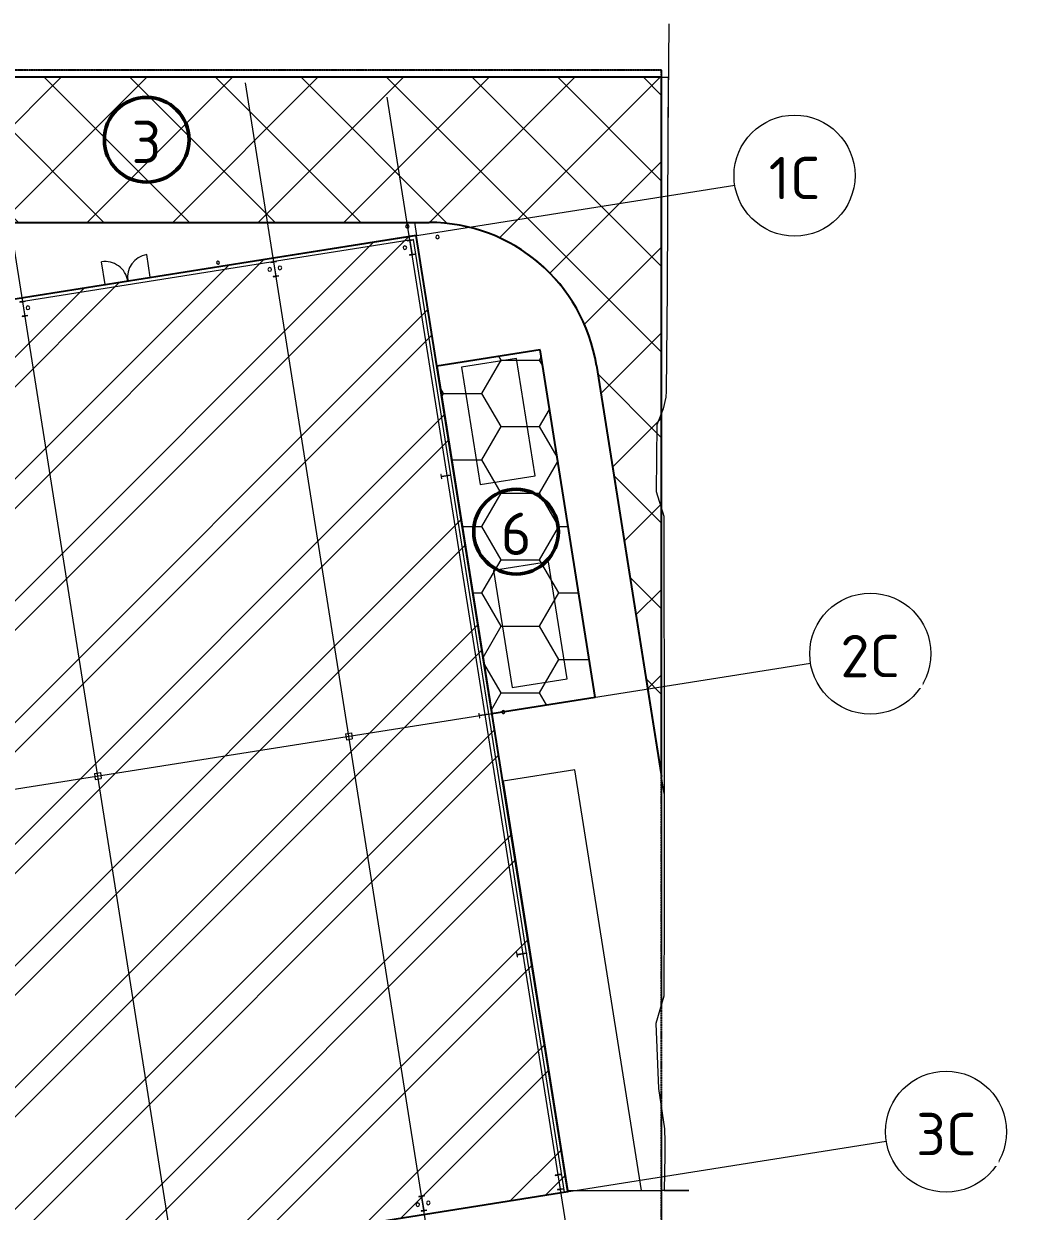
# Model space of a CAD drawing. Header units: millimetres. Extents: x 674 to 609626, y -20132 to 4061356.
# Drawn here: x 270170 to 311130, y 4012286 to 4061356 of the extents above; entities that cross this region are included whole.
import ezdxf

# ---------------------------------------------------------------- set-up
doc = ezdxf.new("R2010")
doc.units = ezdxf.units.MM
doc.linetypes.add('AEC_Double Dash', pattern=[39, 15, -4, 6, -4, 6, -4])
doc.linetypes.add('Boundary', pattern=[16, 5, -2, 5, -2, 0, -2])
for name, color, linetype, lineweight in [('A-000-M_MASS', 13, 'Continuous', 25), ('A-010-M_LINE', 90, 'Continuous', 18), ('A-060-M_DETAIL', 3, 'Continuous', 25), ('A-230-M_FLOOR', 192, 'Continuous', 13), ('A-325-M_DOOR', 31, 'Continuous', 13), ('A-325-M_DOOR_PANEL', 31, 'Continuous', 13), ('C-910-M_SITE_BOUND', 91, 'Boundary', 25), ('C-953-M_PARKING', 70, 'Continuous', 13), ('F-670-M_FSP', 13, 'Continuous', 13), ('M-520-M_DRAINAGE_FW', 2, 'Continuous', 13), ('S-280-M_COLUMN', 52, 'Continuous', 13), ('S-280-M_STRUCT_FRAME', 12, 'Continuous', 13), ('Z-030-M_GRID', 191, 'Continuous', 13), ('Z-033_T_GRIDREF', 31, 'Continuous', 13), ('Z-060-M_DETAIL', 92, 'Continuous', 25)]:
    doc.layers.add(name, color=color, linetype=linetype, lineweight=lineweight)
doc.styles.add('ISOCPEUR_2', font='isocpeur.ttf', dxfattribs={"height": 1750})

# ---------------------------------------------------------------- blocks, each defined once
blk = doc.blocks.new('Family - ___-240017-S0_021 - GROUND LOADING PLAN')
at = {"layer": 'C-910-M_SITE_BOUND', "color": 21, "linetype": 'AEC_Double Dash', "lineweight": 5}
for p, q in [((-2226983, 4059444), (-2260611, 4059444)), ((-2226983, 4059444), (-2226983, 4059144)), ((-2226983, 4030249), (-2226983, 4020849)), ((-2226983, 4016550), (-2226983, 4013144))]:
    blk.add_line(p, q, dxfattribs=at)
blk = doc.blocks.new('SHS-Square Hollow Section-Column - 250x250xSHS-2929213-S0_021 - GROUND LOADING PLAN')
at = {"layer": 'S-280-M_COLUMN', "lineweight": 5}
for p, q in [((-125, 125), (-125, -125)), ((-125, 125), (125, 125)), ((125, 125), (125, -125)), ((-125, -125), (125, -125))]:
    blk.add_line(p, q, dxfattribs=at)
blk = doc.blocks.new('Hydrant_double7 - Hydrant_double-1019415-S0_021 - GROUND LOADING PLAN')
at = {"layer": 'F-670-M_FSP', "lineweight": 5}
for start, end in [(19.0004, 199.0004), (199.0004, 19.0004)]:
    blk.add_arc((-2397820, 3973209), 60, start, end, dxfattribs=at)
blk = doc.blocks.new('Hydrant_double9 - Hydrant_double-1019449-S0_021 - GROUND LOADING PLAN')
at = {"layer": 'F-670-M_FSP', "lineweight": 5}
for start, end in [(19.0004, 199.0004), (199.0004, 19.0004)]:
    blk.add_arc((-2397820, 3973209), 60, start, end, dxfattribs=at)
blk = doc.blocks.new('Structural Framing 14 - Structural Framing 1-1145661-S0_021 - GROUND LOADING PLAN')
at = {"layer": 'S-280-M_STRUCT_FRAME', "lineweight": 5}
for p, q in [((-2242892, 4051539), (-2243119, 4051503)), ((-2243119, 4051503), (-2243118, 4051493)), ((-2243118, 4051493), (-2243009, 4051510)), ((-2243009, 4051510), (-2242917, 4050927)), ((-2242999, 4051512), (-2242891, 4051529)), ((-2242907, 4050929), (-2242999, 4051512)), ((-2242891, 4051529), (-2242892, 4051539)), ((-2242917, 4050927), (-2243026, 4050910)), ((-2243026, 4050910), (-2243024, 4050900)), ((-2243024, 4050900), (-2242797, 4050936)), ((-2242798, 4050946), (-2242907, 4050929)), ((-2242797, 4050936), (-2242798, 4050946)), ((-2236777, 4012930), (-2237004, 4012894)), ((-2237004, 4012894), (-2237003, 4012884)), ((-2237003, 4012884), (-2236894, 4012901)), ((-2236894, 4012901), (-2236802, 4012319)), ((-2236884, 4012903), (-2236775, 4012920)), ((-2236792, 4012320), (-2236884, 4012903)), ((-2236775, 4012920), (-2236777, 4012930)), ((-2236802, 4012319), (-2236910, 4012301)), ((-2236910, 4012301), (-2236909, 4012292)), ((-2236909, 4012292), (-2236682, 4012328)), ((-2236683, 4012337), (-2236792, 4012320)), ((-2236682, 4012328), (-2236683, 4012337))]:
    blk.add_line(p, q, dxfattribs=at)
blk = doc.blocks.new('Structural Framing 19 - Structural Framing 1-1145889-S0_021 - GROUND LOADING PLAN')
at = {"layer": 'S-280-M_STRUCT_FRAME', "lineweight": 5}
for p, q in [((-2237262, 4052430), (-2237490, 4052394)), ((-2237490, 4052394), (-2237488, 4052385)), ((-2237488, 4052385), (-2237379, 4052402)), ((-2237379, 4052402), (-2237287, 4051819)), ((-2237369, 4052403), (-2237261, 4052421)), ((-2237277, 4051821), (-2237369, 4052403)), ((-2237261, 4052421), (-2237262, 4052430)), ((-2237287, 4051819), (-2237396, 4051802)), ((-2237396, 4051802), (-2237394, 4051792)), ((-2237394, 4051792), (-2237167, 4051828)), ((-2237169, 4051838), (-2237277, 4051821)), ((-2237167, 4051828), (-2237169, 4051838)), ((-2231146, 4013812), (-2231373, 4013776)), ((-2231373, 4013776), (-2231371, 4013766)), ((-2231371, 4013766), (-2231263, 4013783)), ((-2231263, 4013783), (-2231170, 4013201)), ((-2231253, 4013785), (-2231144, 4013802)), ((-2231160, 4013202), (-2231253, 4013785)), ((-2231144, 4013802), (-2231146, 4013812)), ((-2231170, 4013201), (-2231279, 4013183)), ((-2231279, 4013183), (-2231277, 4013173)), ((-2231277, 4013173), (-2231050, 4013209)), ((-2231052, 4013219), (-2231160, 4013202)), ((-2231050, 4013209), (-2231052, 4013219))]:
    blk.add_line(p, q, dxfattribs=at)
blk = doc.blocks.new('Mechanical - Condensers - Mechanical - Condensers-1249279-S0_021 - GROUND LOADING PLAN')
at = {"layer": 'A-000-M_MASS', "lineweight": 5}
for p, q in [((-2232977, 4047519), (-2235249, 4047159)), ((-2232210, 4042680), (-2232977, 4047519)), ((-2235249, 4047159), (-2234482, 4042320)), ((-2234482, 4042320), (-2232210, 4042680)), ((-2231647, 4039124), (-2233919, 4038764)), ((-2230881, 4034284), (-2231647, 4039124)), ((-2233919, 4038764), (-2233152, 4033924)), ((-2233152, 4033924), (-2230881, 4034284))]:
    blk.add_line(p, q, dxfattribs=at)
blk = doc.blocks.new('Structural Framing 24 - Structural Framing 1-1264814-S0_021 - GROUND LOADING PLAN')
at = {"layer": 'S-280-M_STRUCT_FRAME', "lineweight": 5}
for p, q in [((-2253263, 4049896), (-2253490, 4049860)), ((-2253490, 4049860), (-2253489, 4049850)), ((-2253489, 4049850), (-2253380, 4049867)), ((-2253380, 4049867), (-2253288, 4049285)), ((-2253370, 4049869), (-2253261, 4049886)), ((-2253278, 4049286), (-2253370, 4049869)), ((-2253261, 4049886), (-2253263, 4049896)), ((-2253288, 4049285), (-2253396, 4049268)), ((-2253396, 4049268), (-2253395, 4049258)), ((-2253395, 4049258), (-2253168, 4049294)), ((-2253169, 4049304), (-2253278, 4049286)), ((-2253168, 4049294), (-2253169, 4049304)), ((-2247148, 4011287), (-2247375, 4011251)), ((-2247375, 4011251), (-2247373, 4011242)), ((-2247373, 4011242), (-2247265, 4011259)), ((-2247265, 4011259), (-2247172, 4010676)), ((-2247255, 4011260), (-2247146, 4011278)), ((-2247162, 4010678), (-2247255, 4011260)), ((-2247146, 4011278), (-2247148, 4011287)), ((-2247172, 4010676), (-2247281, 4010659)), ((-2247281, 4010659), (-2247279, 4010649)), ((-2247279, 4010649), (-2247052, 4010685)), ((-2247054, 4010695), (-2247162, 4010678)), ((-2247052, 4010685), (-2247054, 4010695))]:
    blk.add_line(p, q, dxfattribs=at)
blk = doc.blocks.new('Downpipe - L Spreader - Default-3252556-S0_021 - GROUND LOADING PLAN')
at = {"layer": 'M-520-M_DRAINAGE_FW', "lineweight": 5}
for start, end in [(0, 180), (180, 0)]:
    blk.add_arc((-40, 150), 75, start, end, dxfattribs=at)
blk = doc.blocks.new('Downpipe - L Spreader - Default-V3-S0_021 - GROUND LOADING PLAN')
at = {"layer": 'M-520-M_DRAINAGE_FW', "lineweight": 5}
for start, end in [(0, 180), (180, 0)]:
    blk.add_arc((-40, 150), 75, start, end, dxfattribs=at)
blk = doc.blocks.new('X_Door-Panel-Hinge-Standard - Standard-958284-S0_021 - GROUND LOADING PLAN')
at = {"layer": 'A-325-M_DOOR', "lineweight": 5}
blk.add_arc((-485, 20), 945, 360, 90, dxfattribs=at)
at = {"layer": 'A-325-M_DOOR_PANEL', "lineweight": 5}
blk.add_line((-485, 20), (-485, 965), dxfattribs=at)
blk = doc.blocks.new('X_Door-Panel-Hinge-Standard - Standard-958351-S0_021 - GROUND LOADING PLAN')
at = {"layer": 'A-325-M_DOOR', "lineweight": 5}
blk.add_arc((-485, -20), 945, 270, 0, dxfattribs=at)
at = {"layer": 'A-325-M_DOOR_PANEL', "lineweight": 5}
blk.add_line((-485, -20), (-485, -965), dxfattribs=at)
blk = doc.blocks.new('SHS-Square Hollow Section-Column - 250x250xSHS-1478536-S0_021 - GROUND LOADING PLAN')
at = {"layer": 'S-280-M_COLUMN', "lineweight": 5}
for p, q in [((-125, 125), (-125, -125)), ((-125, 125), (125, 125)), ((125, 125), (125, -125)), ((-125, -125), (125, -125))]:
    blk.add_line(p, q, dxfattribs=at)
blk = doc.blocks.new('Bollard_Typical - 150mm Diameter - BOL001 _fixed_-1895789-S0_021 - GROUND LOADING PLAN')
at = {"layer": 'C-953-M_PARKING', "lineweight": 5}
for start, end in [(360, 180), (180, 0)]:
    blk.add_arc((1.2, -75), 75, start, end, dxfattribs=at)
blk = doc.blocks.new('25021-APA-ZZ-ZZ-M3-AR-000001_V3_rvt-1-S0_021 - GROUND LOADING PLAN')
at = {"layer": 'A-230-M_FLOOR', "lineweight": 5}
for p, q in [((-2226684, 4061356), (-2226726, 4056701)), ((-2255448, 4059144), (-2245347, 4059144)), ((-2245347, 4059144), (-2240571, 4059144)), ((-2240571, 4059144), (-2238522, 4059144)), ((-2238522, 4059144), (-2237004, 4059144)), ((-2237004, 4059144), (-2231286, 4059144)), ((-2231286, 4059144), (-2228128, 4059144)), ((-2228128, 4059144), (-2226715, 4059144)), ((-2226715, 4059144), (-2226726, 4056701)), ((-2226726, 4056701), (-2226756, 4050372)), ((-2253894, 4053144), (-2245407, 4053144)), ((-2245407, 4053144), (-2237188, 4053144)), ((-2237188, 4053144), (-2237103, 4052608)), ((-2236588, 4053144), (-2237188, 4053144)), ((-2237103, 4052608), (-2253573, 4049999)), ((-2237490, 4052394), (-2242892, 4051539)), ((-2237228, 4052436), (-2237262, 4052430)), ((-2235701, 4042795), (-2237228, 4052436)), ((-2243119, 4051503), (-2253263, 4049896)), ((-2226756, 4050372), (-2226792, 4046177)), ((-2232001, 4047883), (-2236248, 4047210)), ((-2229727, 4033527), (-2232001, 4047883)), ((-2236248, 4047210), (-2233974, 4032854)), ((-2226873, 4029552), (-2229674, 4047239)), ((-2226811, 4045924), (-2226922, 4045440)), ((-2226792, 4046177), (-2226811, 4045924)), ((-2226922, 4045440), (-2227175, 4044777)), ((-2227175, 4044777), (-2227204, 4042034)), ((-2234136, 4032918), (-2235673, 4042619)), ((-2227204, 4042034), (-2226885, 4041010)), ((-2226885, 4041010), (-2226871, 4030892)), ((-2233464, 4032935), (-2229727, 4033527)), ((-2232572, 4023041), (-2234109, 4032742)), ((-2233974, 4032854), (-2233579, 4032916)), ((-2226871, 4030892), (-2226881, 4024562)), ((-2230568, 4030525), (-2233531, 4030055)), ((-2227815, 4013144), (-2230568, 4030525)), ((-2233531, 4030055), (-2230852, 4013144)), ((-2226881, 4024562), (-2226891, 4021175)), ((-2230994, 4013077), (-2232544, 4022866)), ((-2226891, 4021175), (-2227212, 4020042)), ((-2227212, 4020042), (-2227106, 4017364)), ((-2227106, 4017364), (-2226855, 4015698)), ((-2226855, 4015698), (-2226848, 4015152)), ((-2226848, 4015152), (-2226845, 4014608)), ((-2226845, 4014608), (-2226872, 4013144)), ((-2238035, 4011961), (-2230994, 4013077)), ((-2230994, 4013077), (-2230569, 4013144)), ((-2230852, 4013144), (-2227815, 4013144)), ((-2230569, 4013144), (-2226983, 4013144)), ((-2226983, 4013144), (-2226983, 4009250)), ((-2226983, 4013144), (-2226983, 4009250)), ((-2225861, 4013144), (-2226983, 4013144)), ((-2226872, 4013144), (-2225861, 4013144))]:
    blk.add_line(p, q, dxfattribs=at)
for start, end in [(66.1766, 90), (51.8825, 66.1766), (47.1178, 51.8825), (9.0003, 47.1178)]:
    blk.add_arc((-2236588, 4046144), 7000, start, end, dxfattribs=at)
at = {"layer": 'S-280-M_COLUMN', "lineweight": 5}
for p, q in [((-2236088, 4042734), (-2236099, 4042732)), ((-2236099, 4042732), (-2236071, 4042556)), ((-2236075, 4042650), (-2236088, 4042734)), ((-2235698, 4042709), (-2236075, 4042650)), ((-2236074, 4042642), (-2235697, 4042702)), ((-2236060, 4042558), (-2236074, 4042642)), ((-2236071, 4042556), (-2236060, 4042558)), ((-2235701, 4042795), (-2235712, 4042793)), ((-2235712, 4042793), (-2235698, 4042709)), ((-2235673, 4042619), (-2235701, 4042795)), ((-2235697, 4042702), (-2235684, 4042618)), ((-2235684, 4042618), (-2235673, 4042619)), ((-2234524, 4032857), (-2234534, 4032855)), ((-2234534, 4032855), (-2234507, 4032679)), ((-2234510, 4032773), (-2234524, 4032857)), ((-2234134, 4032832), (-2234510, 4032773)), ((-2234509, 4032765), (-2234133, 4032825)), ((-2234496, 4032681), (-2234509, 4032765)), ((-2234507, 4032679), (-2234496, 4032681)), ((-2234136, 4032918), (-2234147, 4032917)), ((-2234147, 4032917), (-2234134, 4032832)), ((-2234109, 4032742), (-2234136, 4032918)), ((-2234133, 4032825), (-2234119, 4032741)), ((-2234119, 4032741), (-2234109, 4032742)), ((-2232959, 4022980), (-2232970, 4022978)), ((-2232970, 4022978), (-2232942, 4022803)), ((-2232946, 4022896), (-2232959, 4022980)), ((-2232569, 4022956), (-2232946, 4022896)), ((-2232945, 4022888), (-2232568, 4022948)), ((-2232931, 4022804), (-2232945, 4022888)), ((-2232942, 4022803), (-2232931, 4022804)), ((-2232572, 4023041), (-2232583, 4023040)), ((-2232583, 4023040), (-2232569, 4022956)), ((-2232544, 4022866), (-2232572, 4023041)), ((-2232568, 4022948), (-2232555, 4022864)), ((-2232555, 4022864), (-2232544, 4022866))]:
    blk.add_line(p, q, dxfattribs=at)
at = {"layer": 'A-000-M_MASS', "color": 253, "lineweight": 5}
blk.add_blockref('Mechanical - Condensers - Mechanical - Condensers-1249279-S0_021 - GROUND LOADING PLAN', (0, 0), dxfattribs=at)
at = {"layer": 'A-325-M_DOOR', "color": 253, "lineweight": 5}
for name, p, rotation in [('X_Door-Panel-Hinge-Standard - Standard-958351-S0_021 - GROUND LOADING PLAN', (-2248578, 4050785), 189.0003283881618), ('X_Door-Panel-Hinge-Standard - Standard-958284-S0_021 - GROUND LOADING PLAN', (-2249488, 4050641), 9.000328388161856)]:
    blk.add_blockref(name, p, dxfattribs=dict(at, rotation=rotation))
at = {"layer": 'C-910-M_SITE_BOUND', "color": 253, "lineweight": 5}
blk.add_blockref('Family - ___-240017-S0_021 - GROUND LOADING PLAN', (0, 0), dxfattribs=at)
at = {"layer": 'C-953-M_PARKING', "color": 253, "lineweight": 5}
for p in [(-2237485, 4053058), (-2236240, 4052617)]:
    blk.add_blockref('Bollard_Typical - 150mm Diameter - BOL001 _fixed_-1895789-S0_021 - GROUND LOADING PLAN', p, dxfattribs=at)
at = {"layer": 'F-670-M_FSP', "color": 253, "lineweight": 5}
for name, p, rotation in [('Hydrant_double7 - Hydrant_double-1019415-S0_021 - GROUND LOADING PLAN', (-573858, -277746), 349.9999212679971), ('Hydrant_double9 - Hydrant_double-1019449-S0_021 - GROUND LOADING PLAN', (2095707, 5704361), 79.99992126799135)]:
    blk.add_blockref(name, p, dxfattribs=dict(at, rotation=rotation))
at = {"layer": 'M-520-M_DRAINAGE_FW', "color": 253, "lineweight": 5}
for p in [(-2237546, 4051955), (-2243126, 4051054), (-2242711, 4051119), (-2253121, 4049471)]:
    blk.add_blockref('Downpipe - L Spreader - Default-3252556-S0_021 - GROUND LOADING PLAN', p, dxfattribs=at)
at = {"layer": 'M-520-M_DRAINAGE_FW', "color": 253, "lineweight": 5, "rotation": 180}
for name, p in [('Downpipe - L Spreader - Default-V3-S0_021 - GROUND LOADING PLAN', (-2237093, 4012710)), ('Downpipe - L Spreader - Default-3252556-S0_021 - GROUND LOADING PLAN', (-2236658, 4012779))]:
    blk.add_blockref(name, p, dxfattribs=at)
at = {"layer": 'S-280-M_COLUMN', "color": 253, "lineweight": 5, "rotation": 9.000328388145144}
for name, p in [('SHS-Square Hollow Section-Column - 250x250xSHS-1478536-S0_021 - GROUND LOADING PLAN', (-2239900, 4031915)), ('SHS-Square Hollow Section-Column - 250x250xSHS-2929213-S0_021 - GROUND LOADING PLAN', (-2250271, 4030273))]:
    blk.add_blockref(name, p, dxfattribs=at)
at = {"layer": 'S-280-M_STRUCT_FRAME', "color": 253, "lineweight": 5}
for name in ['Structural Framing 19 - Structural Framing 1-1145889-S0_021 - GROUND LOADING PLAN', 'Structural Framing 14 - Structural Framing 1-1145661-S0_021 - GROUND LOADING PLAN', 'Structural Framing 24 - Structural Framing 1-1264814-S0_021 - GROUND LOADING PLAN']:
    blk.add_blockref(name, (0, 0), dxfattribs=at)
blk = doc.blocks.new('Family - ___-3870354-S0_021 - GROUND LOADING PLAN')
at = {"layer": 'C-910-M_SITE_BOUND'}
for p, q in [((-2226983, 4059444), (-2260611, 4059444)), ((-2226983, 4009382), (-2226983, 4059444))]:
    blk.add_line(p, q, dxfattribs=at)
blk = doc.blocks.new('Grid - NRP_Grid-Head-320187-S0_021 - GROUND LOADING PLAN')
at = {"layer": 'Z-033_T_GRIDREF'}
blk.add_circle((0, 0), 5, dxfattribs=at)
blk = doc.blocks.new('NRP_Load Tag _v2_ - NRP_Load Tag-532938-S0_021 - GROUND LOADING PLAN')
at = {"layer": 'A-060-M_DETAIL', "lineweight": 50}
for start, end in [(360, 180), (180, 360)]:
    blk.add_arc((0, 0), 3.5, start, end, dxfattribs=at)

msp = doc.modelspace()

# ---------------------------------------------------------------- hatches: boundary and pattern name
at = {"layer": 'Z-060-M_DETAIL', "lineweight": 18}
h = msp.add_hatch(dxfattribs=at)
h.set_pattern_fill('FP_39', color=150, style=0, pattern_type=2)
h.set_pattern_definition([(45, (2523501.4, 0), (-1767.767, 1767.767), []), (135, (2523501.4, 0), (-1767.767, -1767.767), [])])
h.paths.add_polyline_path([(96245, 3945586), (100712, 3950053), (100488, 3950102), (100182, 3950188), (100047, 3950231), (99832, 3950312), (99622, 3950403), (99416, 3950505), (99164, 3950647), (99020, 3950737), (98831, 3950868), (97520, 3951917), (97129, 3952216), (96907, 3952378), (96590, 3952594), (96111, 3952893), (95937, 3952997), (95601, 3953183), (95093, 3953438), (94914, 3953524), (94563, 3953678), (94075, 3953870), (93847, 3953954), (93483, 3954076), (93057, 3954202), (92745, 3954285), (92372, 3954373), (91996, 3954449), (91617, 3954513), (91237, 3954566), (90856, 3954607), (90474, 3954636), (90004, 3954655), (89707, 3954660), (81061, 3954660), (80707, 3954666), (80355, 3954685), (80003, 3954716), (79652, 3954760), (79303, 3954816), (78957, 3954885), (78613, 3954965), (78272, 3955058), (77790, 3955213), (77601, 3955280), (77272, 3955408), (76948, 3955548), (76628, 3955700), (76315, 3955862), (76007, 3956036), (75706, 3956221), (75411, 3956416), (75124, 3956621), (74737, 3956925), (74571, 3957062), (74307, 3957297), (74052, 3957540), (73719, 3957888), (73567, 3958055), (73298, 3958377), (73121, 3958602), (72912, 3958887), (72714, 3959180), (72526, 3959479), (72349, 3959785), (72183, 3960096), (72028, 3960414), (71884, 3960737), (71752, 3961064), (71632, 3961397), (63374, 3985498), (63253, 3985872), (63143, 3986250), (63045, 3986631), (62959, 3987015), (62886, 3987401), (62823, 3987800), (62775, 3988180), (62738, 3988571), (62713, 3988964), (62701, 3989357), (62701, 3989750), (62714, 3990143), (62739, 3990536), (62776, 3990927), (62851, 3991478), (62887, 3991706), (62961, 3992092), (63047, 3992476), (63145, 3992857), (63282, 3993317), (63377, 3993608), (63540, 3994053), (63656, 3994344), (63812, 3994705), (64029, 3995155), (64159, 3995411), (64349, 3995755), (64558, 3996107), (64761, 3996425), (65067, 3996867), (65214, 3997068), (65455, 3997378), (65706, 3997681), (65967, 3997976), (66236, 3998262), (66594, 3998614), (66830, 3998833), (67098, 3999068), (67401, 3999318), (67712, 3999559), (68031, 3999789), (68357, 4000010), (68689, 4000220), (69028, 4000420), (69373, 4000608), (69724, 4000786), (86757, 4009087), (104171, 4015733), (114432, 4019404), (115522, 4019791), (117414, 4020449), (119311, 4021097), (121212, 4021733), (123116, 4022358), (125024, 4022971), (126936, 4023573), (128851, 4024164), (130769, 4024743), (132692, 4025311), (134788, 4025915), (136546, 4026412), (138860, 4027048), (140413, 4027467), (142931, 4028126), (144292, 4028475), (147002, 4029149), (148183, 4029438), (151073, 4030119), (152086, 4030354), (154041, 4030794), (155999, 4031223), (157959, 4031640), (159922, 4032046), (170220, 4034141), (171181, 4031349), (196234, 4037610), (195955, 4039377), (260999, 4052607), (261254, 4052656), (262017, 4052784), (262525, 4052859), (263040, 4052927), (263638, 4052993), (264238, 4053047), (265070, 4053101), (265440, 4053120), (266042, 4053138), (267106, 4053144), (286913, 4053144), (287204, 4053138), (287495, 4053120), (287784, 4053090), (288072, 4053047), (288358, 4052993), (288642, 4052927), (288922, 4052850), (289199, 4052760), (289498, 4052649), (289741, 4052547), (290004, 4052424), (290263, 4052290), (290515, 4052146), (290762, 4051991), (291002, 4051826), (291234, 4051651), (291533, 4051401), (291677, 4051273), (291886, 4051071), (292086, 4050860), (292278, 4050641), (292527, 4050322), (292633, 4050180), (292796, 4049938), (292948, 4049691), (293090, 4049437), (293222, 4049177), (293343, 4048912), (293452, 4048642), (293569, 4048308), (293637, 4048091), (293712, 4047809), (293776, 4047525), (293827, 4047239), (296518, 4030249), (296518, 4059144), (268053, 4059144), (267282, 4059138), (266510, 4059120), (265738, 4059090), (264968, 4059049), (264197, 4058995), (263428, 4058930), (262660, 4058852), (261893, 4058763), (260999, 4058643), (260364, 4058549), (259603, 4058425), (258843, 4058288), (258085, 4058140), (158330, 4037845), (156365, 4037439), (154402, 4037021), (152442, 4036592), (150485, 4036151), (148530, 4035698), (146578, 4035234), (144629, 4034758), (142683, 4034271), (140740, 4033771), (138800, 4033261), (136862, 4032738), (134788, 4032165), (132997, 4031659), (131070, 4031102), (129146, 4030534), (126646, 4029776), (125308, 4029363), (123394, 4028760), (121484, 4028146), (119577, 4027521), (117675, 4026884), (115776, 4026236), (113881, 4025576), (110360, 4024322), (102090, 4021360), (84369, 4014597), (64120, 4004730), (61505, 4003095), (61206, 4002902), (60874, 4002672), (60551, 4002433), (60234, 4002184), (59926, 4001925), (59626, 4001656), (59334, 4001378), (59052, 4001091), (58778, 4000796), (58514, 4000492), (58259, 4000180), (58014, 3999860), (57780, 3999533), (57555, 3999199), (57328, 3998833), (57139, 3998510), (56946, 3998156), (56766, 3997796), (56596, 3997431), (56438, 3997060), (56291, 3996685), (56157, 3996306), (56034, 3995922), (55923, 3995535), (55824, 3995144), (55738, 3994751), (55664, 3994355), (55602, 3993957), (55553, 3993558), (55516, 3993157), (55492, 3992755), (55480, 3992352), (55481, 3991949), (55499, 3991478), (55521, 3991145), (55559, 3990744), (55610, 3990345), (55674, 3989947), (55750, 3989552), (55838, 3989159), (55938, 3988769), (56051, 3988382), (56244, 3987800), (67013, 3956365), (67139, 3956015), (67277, 3955669), (67426, 3955328), (67612, 3954942), (67757, 3954661), (67939, 3954336), (68131, 3954018), (68333, 3953705), (68546, 3953400), (68768, 3953101), (69000, 3952810), (69241, 3952527), (69492, 3952252), (69751, 3951985), (70019, 3951726), (70295, 3951477), (70579, 3951236), (70871, 3951005), (71171, 3950784), (71477, 3950573), (71790, 3950371), (72109, 3950180), (72435, 3950000), (72766, 3949830), (73103, 3949672), (73444, 3949524), (73791, 3949387), (74141, 3949262), (74496, 3949149), (74854, 3949047), (75215, 3948956), (75579, 3948878), (75945, 3948811), (76313, 3948757), (76683, 3948715), (77054, 3948684), (77426, 3948666), (77798, 3948660), (88374, 3948660), (88760, 3948654), (89146, 3948635), (89531, 3948603), (90004, 3948546), (90296, 3948502), (90676, 3948433), (91054, 3948352), (91429, 3948258), (91800, 3948152), (92168, 3948034), (92531, 3947904), (92891, 3947763), (93245, 3947609), (93594, 3947444), (94075, 3947192), (94276, 3947081), (94607, 3946882), (94932, 3946673), (95250, 3946454), (95560, 3946224), (95863, 3945984), (96111, 3945732)])
h = msp.add_hatch(dxfattribs=at)
h.set_pattern_fill('FP_44', color=94, style=0, pattern_type=2)
h.set_pattern_definition([(45, (2523501.4, 0), (-2514.4717, 2514.4717), []), (45, (2523501.4, 3810), (-2514.4717, 2514.4717), [])])
h.paths.add_polyline_path([(203586, 3998992), (292642, 4013098), (286384, 4052605), (197334, 4038501), (203029, 4002511)])
h = msp.add_hatch(dxfattribs=at)
h.set_pattern_fill('FP_41', color=190, style=0, pattern_type=2)
h.set_pattern_definition([(0, (2523501.4, 0), (2381.25, 1374.815), [1587.5, -3175]), (120, (2523501.4, 0), (-2381.2497, 1374.8155), [1587.5, -3175]), (60, (2523501.4, 0), (0.0003, 2749.6305), [0, -3175, 1587.5, 0])])
h.paths.add_polyline_path([(289513, 4032852), (293774, 4033527), (291500, 4047883), (287239, 4047208), (289498, 4032949)])

# ---------------------------------------------------------------- linework, layer by layer
at = {"layer": 'A-010-M_LINE', "lineweight": 25}
for p, q in [((278155, 4059144), (268053, 4059144)), ((296518, 4059144), (278155, 4059144)), ((296518, 4030249), (296518, 4059144)), ((266644, 4053144), (278094, 4053144)), ((278094, 4053144), (286913, 4053144)), ((286384, 4052605), (197334, 4038501)), ((292642, 4013098), (286384, 4052605)), ((291500, 4047883), (287239, 4047208)), ((293774, 4033527), (291500, 4047883)), ((287239, 4047208), (289513, 4032852)), ((293827, 4047239), (296518, 4030249)), ((289513, 4032852), (293774, 4033527)), ((203586, 3998992), (292642, 4013098))]:
    msp.add_line(p, q, dxfattribs=at)
msp.add_arc((286913, 4046144), 7000, 9.0003, 90, dxfattribs=at)
at = {"layer": 'Z-030-M_GRID'}
for p, q in [((289836, 3992551), (279324, 4058917)), ((295466, 3993443), (285189, 4058322)), ((279465, 3990908), (269189, 4055788)), ((196253, 4038329), (299543, 4054690)), ((199474, 4018590), (302672, 4034936)), ((203767, 3999021), (305801, 4015182))]:
    msp.add_line(p, q, dxfattribs=at)

# ---------------------------------------------------------------- block references
at = {"lineweight": 5}
msp.add_blockref('25021-APA-ZZ-ZZ-M3-AR-000001_V3_rvt-1-S0_021 - GROUND LOADING PLAN', (2523501, 0), dxfattribs=at)
at = {"layer": 'A-060-M_DETAIL', "lineweight": 50, "xscale": 499.9999999999995, "yscale": 499.9999999999995, "zscale": 499.9999999999995}
for p in [(275249, 4056562), (290507, 4040367)]:
    msp.add_blockref('NRP_Load Tag _v2_ - NRP_Load Tag-532938-S0_021 - GROUND LOADING PLAN', p, dxfattribs=at)
at = {"layer": 'C-910-M_SITE_BOUND'}
msp.add_blockref('Family - ___-3870354-S0_021 - GROUND LOADING PLAN', (2523501, 0), dxfattribs=at)
at = {"layer": 'Z-033_T_GRIDREF', "xscale": 499.9999999999995, "yscale": 499.9999999999995, "zscale": 499.9999999999995}
for p, rotation in [((302012, 4055081), 279.0003283881443), ((305141, 4035327), 279.0003283881442), ((308270, 4015573), 279.0003283881445)]:
    msp.add_blockref('Grid - NRP_Grid-Head-320187-S0_021 - GROUND LOADING PLAN', p, dxfattribs=dict(at, rotation=rotation))

# ---------------------------------------------------------------- texts
at = {"layer": 'A-060-M_DETAIL', "lineweight": 13, "char_height": 1750, "width": 1483.12, "attachment_point": 1, "style": 'ISOCPEUR_2'}
for s, insert in [('3', (274620, 4057348)), ('6', (289878, 4041154))]:
    msp.add_mtext(s, dxfattribs=dict(at, insert=insert))

# ---------------------------------------------------------------- next in the draw order: texts
at = {"layer": 'Z-033_T_GRIDREF', "char_height": 1750, "attachment_point": 1, "style": 'ISOCPEUR_2', "bg_fill": 3, "box_fill_scale": 1.25, "bg_fill_color": 256, "bg_fill_true_color": 13158600, "bg_fill_transparency": 0}
for s, insert, width in [('1C', (300944, 4055856), 2565.4), ('2C', (303908, 4036102), 2966.24), ('3C', (307036, 4016348), 2966.24)]:
    msp.add_mtext(s, dxfattribs=dict(at, insert=insert, width=width))

doc.saveas('drawing.dxf')
